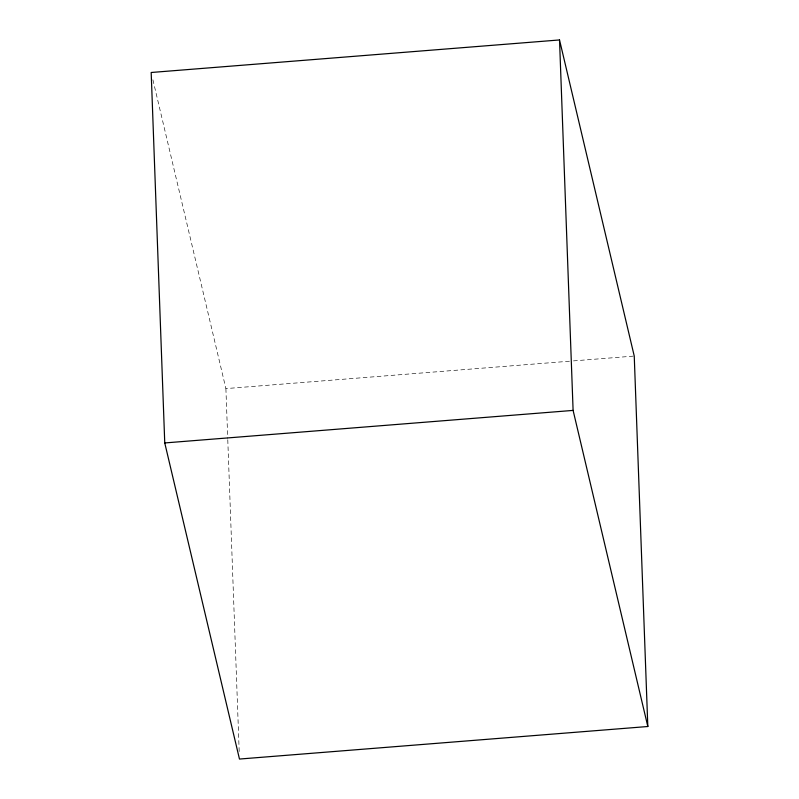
<?xml version="1.0" encoding="UTF-8"?>
<svg xmlns="http://www.w3.org/2000/svg" width="799" height="799" viewBox="0 0 799 799"><rect width="100%" height="100%" fill="white"/><g stroke="black" fill="none" stroke-linecap="round" stroke-linejoin="round"><path stroke-width="0.6" stroke-dasharray="4 3" d="M152.899 79.75L225.897 388.594L572.194 360.998M573.432 360.898L634.246 356.054M225.897 388.594L227.725 438.481M227.775 439.73L239.201 751.569"/><path stroke-width="1.2" d="M559.53 39.95L151.181 72.489L164.754 442.946L239.47 759.05L647.819 726.511L634.246 356.054L559.53 39.95L573.103 410.406L647.819 726.511M164.754 442.946L573.103 410.406"/></g></svg>
